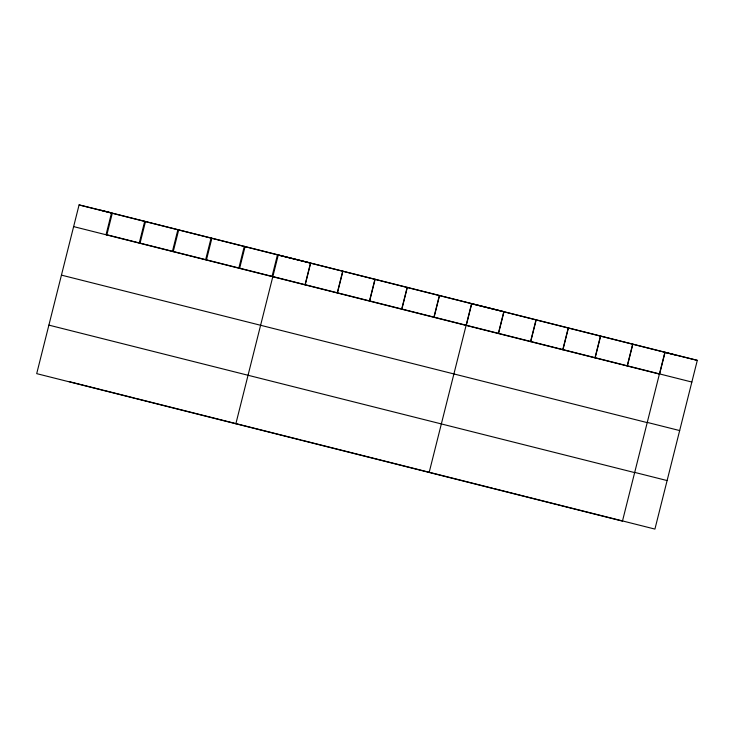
<?xml version="1.0" encoding="UTF-8"?>
<svg xmlns="http://www.w3.org/2000/svg" width="734" height="734" viewBox="0 0 734 734"><rect width="100%" height="100%" fill="white"/><g stroke="black" fill="none" stroke-linecap="round" stroke-linejoin="round"><path stroke-width="1.1" d="M691.85 382.047L106.091 234.568L111.54 212.878L79.079 204.914L36.7 373.643L622.46 521.122L664.848 352.393L697.3 360.357L654.921 529.086L558.271 504.753M106.825 234.963L112.274 213.273M139.286 242.926L144.726 221.237M140.02 243.321L145.47 221.631M172.472 251.285L177.922 229.595M173.215 251.679L178.665 229.99M205.667 259.643L211.117 237.954M206.41 260.038L211.851 238.348M238.862 268.002L244.312 246.303M239.596 268.396L245.046 246.707M272.057 276.351L277.507 254.661M235.862 423.784L278.241 255.056L310.693 263.02L305.252 284.709M305.014 284.865L310.454 263.167M337.227 292.976L342.677 271.277M337.466 292.82L342.916 271.13M369.441 301.087L374.891 279.397M369.679 300.931L375.129 279.241M401.663 309.197L407.113 287.508M401.902 309.042L407.352 287.352M433.877 317.308L439.327 295.618M434.115 317.152L439.565 295.463M429.161 472.457L471.54 303.729L504.001 311.684L498.551 333.383M466.329 325.263L471.779 303.573M498.313 333.53L503.763 311.84M530.526 341.64L535.976 319.951M530.765 341.493L536.215 319.795M562.749 349.751L568.199 328.061M562.987 349.604L568.428 327.914M594.962 357.862L600.412 336.172M595.201 357.715L600.651 336.025M627.175 365.972L632.625 344.283M627.414 365.826L632.864 344.136M659.637 373.936L665.087 352.247M100.824 210.254L697.3 360.357M79.079 204.914L675.555 355.017M73.629 226.604L659.398 374.083M647.443 422.454L679.666 430.564M61.445 275.131L647.204 422.61M634.892 472.448L667.105 480.559M48.884 325.125L634.653 472.595M69.152 381.607L102.347 389.965M103.457 390.24L134.432 398.039M135.542 398.323L300.527 439.859M301.646 440.143L492.725 488.248M493.835 488.523L524.938 496.358M526.049 496.634L557.161 504.469"/></g></svg>
